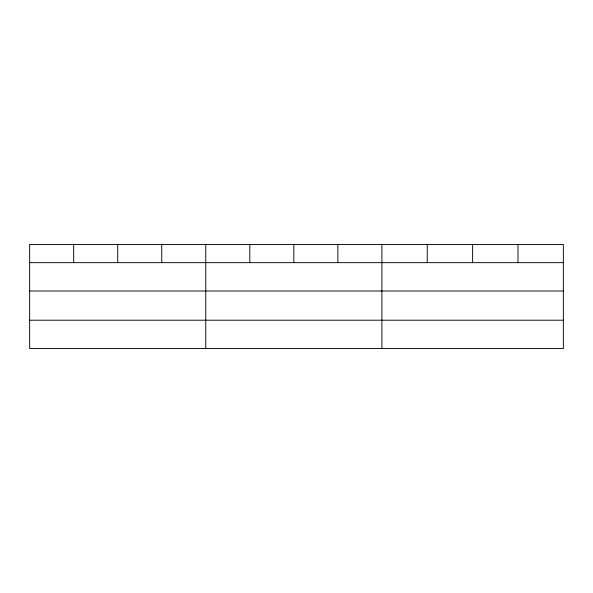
<?xml version="1.0" encoding="UTF-8"?>
<svg xmlns="http://www.w3.org/2000/svg" width="593" height="593" viewBox="0 0 593 593"><rect width="100%" height="100%" fill="white"/><g stroke="black" fill="none" stroke-linecap="round" stroke-linejoin="round"><path stroke-width="0.89" d="M563.35 291L563.35 244.449L29.65 244.449L29.65 348.551L563.35 348.551L563.35 291L29.65 291M29.65 262.655L563.35 262.655M29.65 320.205L563.35 320.205M517.985 244.449L517.985 262.655M472.621 244.449L472.621 262.655M427.256 244.449L427.256 262.655M381.892 244.449L381.892 348.551M337.862 244.449L337.862 262.655M293.831 244.449L293.831 262.655M249.801 244.449L249.801 262.655M205.771 244.449L205.771 348.551M161.741 244.449L161.741 262.655M117.71 244.449L117.71 262.655M73.68 244.449L73.68 262.655"/></g></svg>
